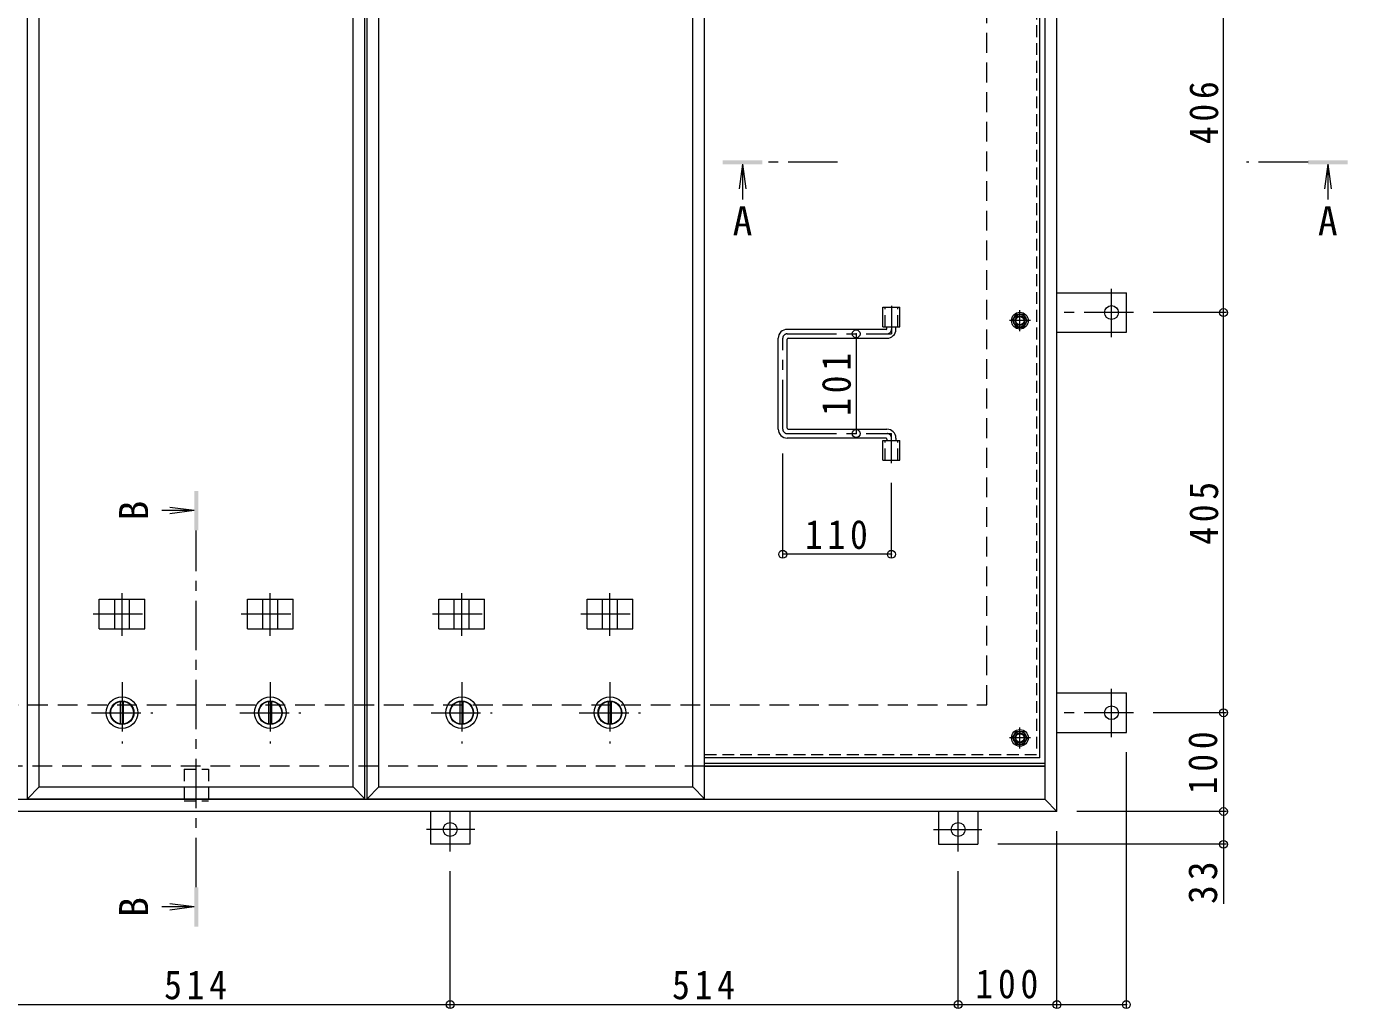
# Model space of a CAD drawing. Units: millimetres at full size, sheet at 1:10. Extents: x -2636 to 2766, y -1962 to 1857.
# Drawn here: x -1633 to -296, y -309 to 685 of the extents above; entities that cross this region are included whole.
import ezdxf
from ezdxf.enums import TextEntityAlignment as Align

# ---------------------------------------------------------------- set-up
doc = ezdxf.new("R2010")
doc.units = ezdxf.units.MM
doc.header["$LTSCALE"] = 10
doc.header["$PDMODE"] = 32
doc.header["$PDSIZE"] = 8
for name, pattern in [('CHAIN1', [8, 5, -1, 1, -1]), ('DASHED1', [1.8, 1.2, -0.6]), ('DASHED2', [3, 2, -1])]:
    doc.linetypes.add(name, pattern=pattern)
for name, color, linetype, lineweight in [('0-1_躯体', 2, 'DASHED2', 9), ('0-2_仕上', 4, 'Continuous', 9), ('0-3_建具', 4, 'Continuous', 9), ('0-5_寸法', 4, 'Continuous', 9), ('0-6_ハッチ', 6, 'Continuous', 9), ('0-7', 5, 'Continuous', 5), ('0-A', 3, 'CHAIN1', 9), ('0-B', 2, 'Continuous', 9), ('0-C', 2, 'Continuous', 9), ('0-E', 3, 'Continuous', 9), ('0-F', 7, 'Continuous', 9)]:
    doc.layers.add(name, color=color, linetype=linetype, lineweight=lineweight)
doc.styles.add('ＭＳ ゴシック', font='')
doc.styles.get('ＭＳ ゴシック').set_extended_font_data('MS Gothic')

msp = doc.modelspace()

# ---------------------------------------------------------------- linework, layer by layer
at = {"layer": '0-1_躯体'}
for p, q in [((-661.35, -1.16), (-661.35, 1198.84)), ((-2261.35, -1.16), (-661.35, -1.16)), ((-946.97, -63.16), (-2320.35, -63.16))]:
    msp.add_line(p, q, dxfattribs=at)
at = {"layer": '0-1_躯体', "linetype": 'Continuous'}
msp.add_line((-602.35, -63.16), (-946.97, -63.16), dxfattribs=at)
at = {"layer": '0-2_仕上'}
for p, q in [((-1632.1, -96.16), (-1632.1, 1293.84)), ((-1290.6, -96.16), (-1290.6, 1293.84)), ((-1288.47, -96.16), (-1288.47, 1293.84)), ((-946.97, -96.16), (-946.97, 1293.84)), ((-1620.1, -84.16), (-1620.1, 1281.84)), ((-1302.6, -84.16), (-1302.6, 1281.84)), ((-1276.47, -84.16), (-1276.47, 1281.84)), ((-958.97, -84.16), (-958.97, 1281.84)), ((-1463.35, 195.38), (-1496.12, 195.38)), ((-1463.35, 195.38), (-1488.13, 198.64)), ((-1463.35, 195.38), (-1488.13, 192.12)), ((-1620.1, -84.16), (-1632.1, -96.16)), ((-1620.1, -84.16), (-1302.6, -84.16)), ((-1302.6, -84.16), (-1290.6, -96.16)), ((-1276.47, -84.16), (-1288.47, -96.16)), ((-1276.47, -84.16), (-958.97, -84.16)), ((-958.97, -84.16), (-946.97, -96.16)), ((-1632.1, -96.16), (-1290.6, -96.16)), ((-1288.47, -96.16), (-946.97, -96.16)), ((-1463.35, -205.8), (-1496.12, -205.8)), ((-1463.35, -205.8), (-1488.13, -202.53)), ((-1463.35, -205.8), (-1488.13, -209.06))]:
    msp.add_line(p, q, dxfattribs=at)
at = {"layer": '0-2_仕上', "color": 3}
for p, q in [((-766.5, 401.34), (-749.2, 401.34)), ((-766.5, 381.34), (-766.5, 401.34)), ((-749.2, 381.34), (-749.2, 401.34)), ((-766.5, 381.34), (-749.2, 381.34)), ((-766.5, 266.34), (-749.2, 266.34)), ((-766.5, 246.34), (-766.5, 266.34)), ((-749.2, 246.34), (-749.2, 266.34)), ((-766.5, 246.34), (-749.2, 246.34))]:
    msp.add_line(p, q, dxfattribs=at)
at = {"layer": '0-2_仕上', "color": 3, "linetype": 'DASHED1'}
for p, q in [((-764.2, 381.34), (-764.2, 401.34)), ((-751.5, 381.34), (-751.5, 401.34)), ((-764.2, 246.34), (-764.2, 266.34)), ((-751.5, 246.34), (-751.5, 266.34))]:
    msp.add_line(p, q, dxfattribs=at)
at = {"layer": '0-2_仕上', "linetype": 'CHAIN1'}
msp.add_line((-1461.35, -185.8), (-1461.35, 175.38), dxfattribs=at)
at = {"layer": '0-2_仕上'}
for points in [[(-1459.35, 215.38), (-1463.35, 215.38), (-1459.35, 175.38), (-1463.35, 175.38)], [(-1463.35, -225.8), (-1459.35, -225.8), (-1463.35, -185.8), (-1459.35, -185.8)]]:
    msp.add_solid(points, dxfattribs=at)
at = {"layer": '0-3_建具', "color": 2}
for p, q in [((-590.35, -109.16), (-590.35, 1306.84)), ((-602.35, -97.16), (-602.35, 1294.84)), ((-602.35, -63.16), (-946.97, -63.16)), ((-602.35, -97.16), (-2320.35, -97.16)), ((-590.35, -109.16), (-602.35, -97.16)), ((-590.35, -109.16), (-2332.35, -109.16))]:
    msp.add_line(p, q, dxfattribs=at)
at = {"layer": '0-3_建具', "linetype": 'CHAIN1'}
for p, q in [((-1536.35, 68.72), (-1536.35, 111.96)), ((-1386.35, 68.72), (-1386.35, 111.96)), ((-1192.72, 68.72), (-1192.72, 111.96)), ((-1042.72, 68.72), (-1042.72, 111.96)), ((-1565.76, 90.84), (-1506.94, 90.84)), ((-1415.76, 90.84), (-1356.94, 90.84)), ((-1222.13, 90.84), (-1163.31, 90.84)), ((-1072.13, 90.84), (-1013.31, 90.84))]:
    msp.add_line(p, q, dxfattribs=at)
at = {"layer": '0-3_建具'}
for p, q in [((-1559.44, 75.84), (-1559.44, 105.84)), ((-1559.44, 105.84), (-1513.26, 105.84)), ((-1543.85, 75.84), (-1543.85, 105.84)), ((-1528.85, 75.84), (-1528.85, 105.84)), ((-1513.26, 75.84), (-1513.26, 105.84)), ((-1409.44, 75.84), (-1409.44, 105.84)), ((-1409.44, 105.84), (-1363.26, 105.84)), ((-1393.85, 75.84), (-1393.85, 105.84)), ((-1378.85, 75.84), (-1378.85, 105.84)), ((-1363.26, 75.84), (-1363.26, 105.84)), ((-1215.81, 75.84), (-1215.81, 105.84)), ((-1215.81, 105.84), (-1169.63, 105.84)), ((-1200.22, 75.84), (-1200.22, 105.84)), ((-1185.22, 75.84), (-1185.22, 105.84)), ((-1169.63, 75.84), (-1169.63, 105.84)), ((-1065.81, 75.84), (-1065.81, 105.84)), ((-1065.81, 105.84), (-1019.63, 105.84)), ((-1050.22, 75.84), (-1050.22, 105.84)), ((-1035.22, 75.84), (-1035.22, 105.84)), ((-1019.63, 75.84), (-1019.63, 105.84)), ((-1559.44, 75.84), (-1513.26, 75.84)), ((-1409.44, 75.84), (-1363.26, 75.84)), ((-1215.81, 75.84), (-1169.63, 75.84)), ((-1065.81, 75.84), (-1019.63, 75.84))]:
    msp.add_line(p, q, dxfattribs=at)
at = {"layer": '0-5_寸法'}
for p, q in [((-908.52, 545.99), (-911.79, 521.21)), ((-908.52, 545.99), (-908.52, 510.39)), ((-908.52, 545.99), (-905.26, 521.21)), ((-316.29, 545.99), (-319.55, 521.21)), ((-316.29, 545.99), (-313.02, 521.21)), ((-316.29, 545.99), (-316.29, 510.39))]:
    msp.add_line(p, q, dxfattribs=at)
at = {"layer": '0-5_寸法', "linetype": 'CHAIN1'}
for p, q in [((-812.36, 547.99), (-888.52, 547.99)), ((-336.29, 547.99), (-398.54, 547.99))]:
    msp.add_line(p, q, dxfattribs=at)
at = {"layer": '0-5_寸法', "color": 7}
msp.add_line((-421.83, -142.36), (-421.83, -202.71), dxfattribs=at)
at = {"layer": '0-5_寸法', "color": 7, "linetype": 'DASHED1'}
for points in [[(-1473.65, -66.36), (-1449.05, -66.36), (-1449.05, -98.36)], [(-1473.65, -66.36), (-1473.65, -98.36), (-1449.05, -98.36)]]:
    msp.add_lwpolyline(points, dxfattribs=at)
at = {"layer": '0-5_寸法'}
for points in [[(-928.52, 545.99), (-928.52, 549.99), (-888.52, 545.99), (-888.52, 549.99)], [(-296.29, 545.99), (-296.29, 549.99), (-336.29, 545.99), (-336.29, 549.99)]]:
    msp.add_solid(points, dxfattribs=at)
at = {"layer": '0-6_ハッチ', "linetype": 'CHAIN1'}
for p, q in [((-757.85, 402.72), (-757.85, 374.34)), ((-863.34, 374.34), (-757.85, 374.34)), ((-867.85, 277.85), (-867.85, 369.83)), ((-863.34, 273.34), (-757.85, 273.34)), ((-757.85, 243.45), (-757.85, 273.34))]:
    msp.add_line(p, q, dxfattribs=at)
at = {"layer": '0-6_ハッチ'}
for p, q in [((-763.35, 378.84), (-863.35, 378.84)), ((-762.35, 379.84), (-762.35, 381.34)), ((-753.35, 378.84), (-753.35, 381.34)), ((-872.35, 277.84), (-872.35, 369.84)), ((-863.35, 278.84), (-863.35, 368.84)), ((-862.35, 369.84), (-762.35, 369.84)), ((-763.35, 268.84), (-863.35, 268.84)), ((-862.35, 277.84), (-762.35, 277.84)), ((-762.35, 267.84), (-762.35, 266.34)), ((-753.35, 268.84), (-753.35, 266.34)), ((-946.97, -60.16), (-602.35, -60.16)), ((-946.97, -63.16), (-602.35, -63.16))]:
    msp.add_line(p, q, dxfattribs=at)
for centre, radius, start, end in [((-863.35, 369.84), 9, 90, 180), ((-763.35, 379.84), 1, 270, 0), ((-762.35, 378.84), 9, 270, 0), ((-862.35, 368.84), 1, 90, 180), ((-863.35, 277.84), 9, 180, 270), ((-862.35, 278.84), 1, 180, 270), ((-763.35, 267.84), 1, 0, 90), ((-762.35, 268.84), 9, 0, 90)]:
    msp.add_arc(centre, radius, start, end, dxfattribs=at)
at = {"layer": '0-6_ハッチ', "linetype": 'CHAIN1'}
for centre, radius, start, end in [((-863.34, 369.83), 4.51, 90, 180), ((-762.35, 378.84), 4.5, 270.29569, 0), ((-863.34, 277.85), 4.51, 180, 270), ((-762.35, 268.84), 4.5, 0, 89.70431)]:
    msp.add_arc(centre, radius, start, end, dxfattribs=at)
at = {"layer": '0-7'}
for centre, radius in [((-627.85, 387.67), 5), ((-627.85, 387.67), 4.19), ((-627.85, -34.66), 5), ((-627.85, -34.66), 4.19)]:
    msp.add_circle(centre, radius, dxfattribs=at)
at = {"layer": '0-A', "linetype": 'DASHED1'}
for p in [(-611.05, 722.59), (-946.97, -51.46)]:
    msp.add_line(p, (-611.05, -51.46), dxfattribs=at)
at = {"layer": '0-A', "linetype": 'Continuous'}
for q in [(-607.85, 721.35), (-946.97, -54.66)]:
    msp.add_line((-607.85, -54.66), q, dxfattribs=at)
at = {"layer": '0-A'}
for p, q in [((-627.85, 376.99), (-627.85, 398.35)), ((-617.17, 387.67), (-638.53, 387.67)), ((-627.85, -45.34), (-627.85, -23.98)), ((-617.17, -34.66), (-638.53, -34.66))]:
    msp.add_line(p, q, dxfattribs=at)
at = {"layer": '0-B'}
for p, q in [((-635.35, 387.67), (-631.6, 394.17)), ((-631.6, 394.17), (-624.1, 394.17)), ((-620.35, 387.67), (-624.1, 394.17)), ((-635.35, 387.67), (-631.6, 381.17)), ((-631.6, 381.17), (-624.1, 381.17)), ((-620.35, 387.67), (-624.1, 381.17)), ((-635.35, -34.66), (-631.6, -28.16)), ((-631.6, -28.16), (-624.1, -28.16)), ((-620.35, -34.66), (-624.1, -28.16)), ((-620.35, -34.66), (-624.1, -41.16))]:
    msp.add_line(p, q, dxfattribs=at)
msp.add_lwpolyline([(-635.35, -34.66), (-631.6, -41.16), (-624.1, -41.16)], dxfattribs=at)
for centre, radius in [((-627.85, 387.67), 8.5), ((-627.85, 387.67), 6.5), ((-627.85, -34.66), 8.5), ((-627.85, -34.66), 6.5)]:
    msp.add_circle(centre, radius, dxfattribs=at)
at = {"layer": '0-C', "linetype": 'CHAIN1'}
for p, q in [((-1536.35, 21.84), (-1536.35, -40.16)), ((-1386.35, 21.84), (-1386.35, -40.16)), ((-1192.72, 21.84), (-1192.72, -40.16)), ((-1042.72, 21.84), (-1042.72, -40.16)), ((-1567.35, -9.16), (-1505.35, -9.16)), ((-1417.35, -9.16), (-1355.35, -9.16)), ((-1223.72, -9.16), (-1161.72, -9.16)), ((-1073.72, -9.16), (-1011.72, -9.16))]:
    msp.add_line(p, q, dxfattribs=at)
at = {"layer": '0-C'}
for p, q in [((-1537.85, -20.56), (-1537.85, 2.24)), ((-1534.85, -20.56), (-1534.85, 2.24)), ((-1387.85, -20.56), (-1387.85, 2.24)), ((-1384.85, -20.56), (-1384.85, 2.24)), ((-1194.22, -20.56), (-1194.22, 2.24)), ((-1191.22, -20.56), (-1191.22, 2.24)), ((-1044.22, -20.56), (-1044.22, 2.24)), ((-1041.22, -20.56), (-1041.22, 2.24))]:
    msp.add_line(p, q, dxfattribs=at)
for centre, radius in [((-1536.35, -9.16), 16), ((-1536.35, -9.16), 12), ((-1536.35, -9.16), 11.5), ((-1386.35, -9.16), 16), ((-1386.35, -9.16), 12), ((-1386.35, -9.16), 11.5), ((-1192.72, -9.16), 16), ((-1192.72, -9.16), 12), ((-1192.72, -9.16), 11.5), ((-1042.72, -9.16), 16), ((-1042.72, -9.16), 12), ((-1042.72, -9.16), 11.5)]:
    msp.add_circle(centre, radius, dxfattribs=at)
at = {"layer": '0-E'}
for p, q in [((-590.35, 415.84), (-520.15, 415.84)), ((-520.15, 375.84), (-520.15, 415.84)), ((-590.35, 375.84), (-520.15, 375.84)), ((-590.35, 10.84), (-520.15, 10.84)), ((-520.15, -29.16), (-520.15, 10.84)), ((-590.35, -29.16), (-520.15, -29.16)), ((-1224.35, -109.16), (-1224.35, -142.36)), ((-1184.35, -109.16), (-1184.35, -142.36)), ((-710.35, -109.16), (-710.35, -142.36)), ((-670.35, -109.16), (-670.35, -142.36)), ((-1184.35, -142.36), (-1224.35, -142.36)), ((-710.35, -142.36), (-670.35, -142.36))]:
    msp.add_line(p, q, dxfattribs=at)
at = {"layer": '0-E', "linetype": 'CHAIN1'}
for p, q in [((-535.15, 371), (-535.15, 419.88)), ((-512.99, 395.84), (-590.35, 395.84)), ((-535.15, -34), (-535.15, 14.88)), ((-512.99, -9.16), (-590.35, -9.16)), ((-1204.35, -149.52), (-1204.35, -109.36)), ((-690.35, -149.52), (-690.35, -109.36)), ((-1179.51, -127.36), (-1228.39, -127.36)), ((-715.19, -127.36), (-666.3, -127.36))]:
    msp.add_line(p, q, dxfattribs=at)
at = {"layer": '0-E'}
for centre in [(-535.15, 395.84), (-535.15, -9.16), (-1204.35, -127.36), (-690.35, -127.36)]:
    msp.add_circle(centre, 7, dxfattribs=at)
at = {"layer": '0-F'}
for p, q in [((-421.83, 395.84), (-421.83, 801.84)), ((-418.83, 395.84), (-492.99, 395.84)), ((-421.83, -9.16), (-421.83, 395.84)), ((-793.58, 374.34), (-793.58, 273.34)), ((-867.85, 148.19), (-867.85, 253.34)), ((-757.85, 148.19), (-757.85, 223.45)), ((-757.85, 151.19), (-867.85, 151.19)), ((-418.83, -9.16), (-492.99, -9.16)), ((-421.83, -9.16), (-421.83, -109.16)), ((-520.15, -307.62), (-520.15, -49.16)), ((-418.83, -109.16), (-570.35, -109.16)), ((-421.83, -109.16), (-421.83, -142.36)), ((-590.35, -307.62), (-590.35, -129.16)), ((-418.83, -142.36), (-650.35, -142.36)), ((-1204.35, -307.62), (-1204.35, -169.52)), ((-690.35, -307.62), (-690.35, -169.52)), ((-1718.35, -304.62), (-1204.35, -304.62)), ((-1204.35, -304.62), (-690.35, -304.62)), ((-690.35, -304.62), (-590.35, -304.62)), ((-590.35, -304.62), (-520.15, -304.62))]:
    msp.add_line(p, q, dxfattribs=at)
for p in [(-421.83, 395.84), (-793.58, 374.34), (-793.58, 273.34), (-867.85, 151.19), (-757.85, 151.19), (-421.83, -9.16), (-421.83, -109.16), (-421.83, -142.36), (-1204.35, -304.62), (-690.35, -304.62), (-590.35, -304.62), (-520.15, -304.62)]:
    msp.add_point(p, dxfattribs=at)

# ---------------------------------------------------------------- texts
at = {"layer": '0-5_寸法', "color": 2, "style": 'ＭＳ ゴシック'}
for p in [(-918.52, 465.29), (-326.29, 465.29)]:
    msp.add_text('A', height=29.33, dxfattribs=at).set_placement(p, align=Align.BOTTOM_LEFT)
for p in [(-1501.21, 185.38), (-1501.21, -215.8)]:
    msp.add_text('B', height=29.33, rotation=90, dxfattribs=at).set_placement(p, align=Align.BOTTOM_LEFT)
at = {"layer": '0-F', "color": 2, "char_height": 29.33, "attachment_point": 7, "rotation": 90, "style": 'ＭＳ ゴシック'}
for s, insert in [('\\T1.27;\\W0.9;406', (-426.83, 566.34)), ('\\T1.27;\\W0.9;101', (-798.58, 291.34)), ('\\T1.27;\\W0.9;405', (-426.83, 160.84)), ('\\T1.27;\\W0.9;100', (-427.83, -91.66)), ('\\T1.27;\\W0.95;33', (-427.83, -202.71))]:
    msp.add_mtext(s, dxfattribs=dict(at, insert=insert))
at = {"layer": '0-F', "color": 2, "char_height": 29.33, "attachment_point": 7, "style": 'ＭＳ ゴシック'}
for s, insert in [('\\T1.27;\\W0.9;110', (-845.35, 156.19)), ('\\T1.27;\\W0.9;514', (-1493.85, -299.62)), ('\\T1.27;\\W0.9;514', (-979.85, -299.62)), ('\\T1.27;\\W0.9;100', (-672.85, -298.62))]:
    msp.add_mtext(s, dxfattribs=dict(at, insert=insert))

doc.saveas('drawing.dxf')
